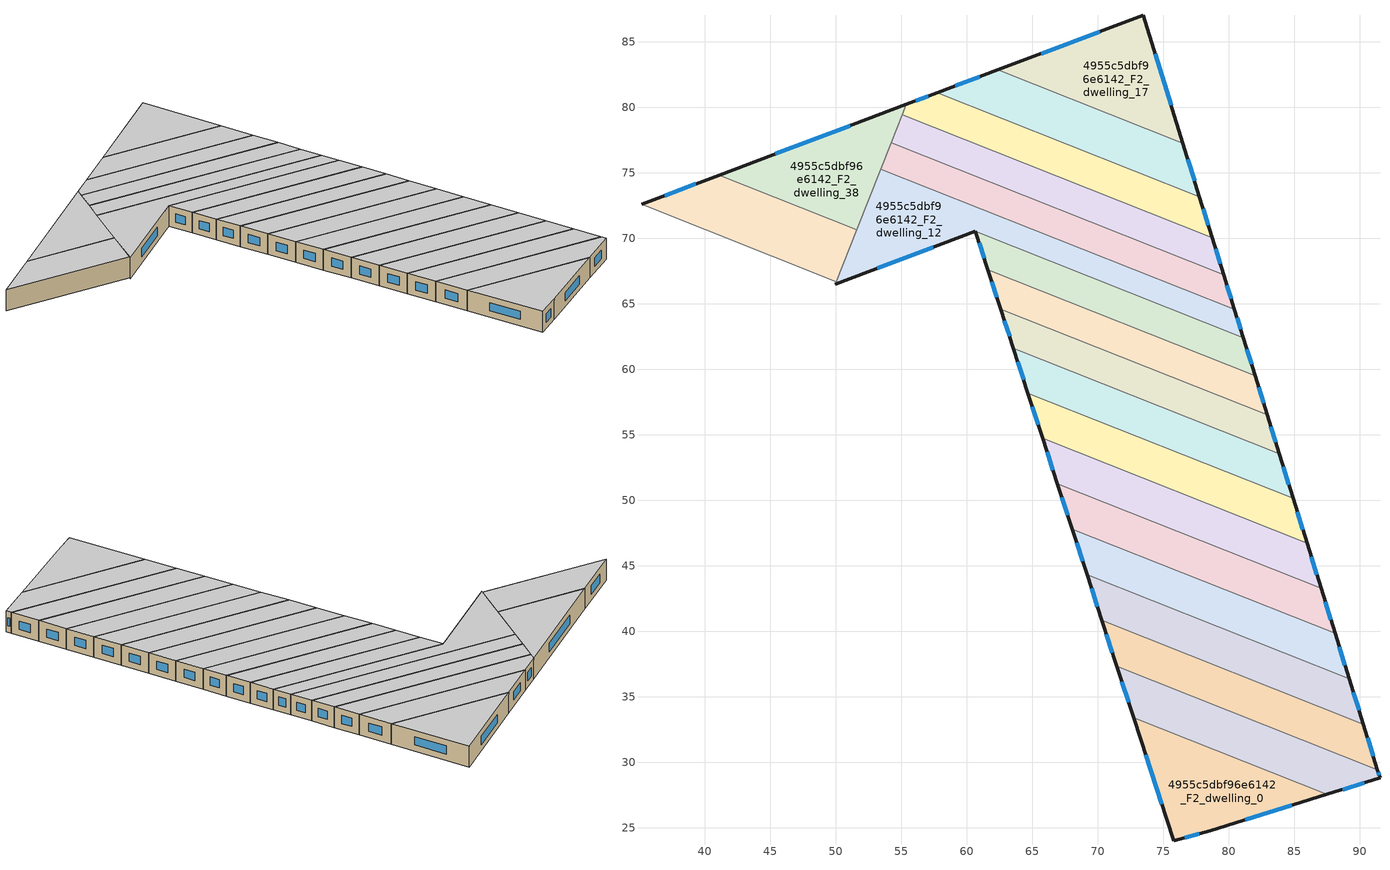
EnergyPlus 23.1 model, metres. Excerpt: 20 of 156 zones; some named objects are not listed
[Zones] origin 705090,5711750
4955c5dbf96e6142_F2_dwelling_0
 floor to 4955c5dbf96e6142_F1_dwelling_0 (EU_floor_Construction): 87.5,27.54 78.59,24.77 75.8,24 72.75,33.39 z6
 wall outside (EU_wall_Construction): 72.75,33.39 75.8,24 78.59,24.77 87.5,27.54 z6:9
 wall to 4955c5dbf96e6142_F2_dwelling_1 (EU_wall_Construction): 87.5,27.54 72.75,33.39 z6:9
 window (EU_Window_Construction): 81.26,25.6 84.83,26.71 / 76.64,24.23 77.76,24.54 / 73.66,30.58 74.89,26.81 z6.9:8.1
 ceiling to 4955c5dbf96e6142_F3_dwelling_0 (EU_floor_Construction): 87.5,27.54 72.75,33.39 75.8,24 78.59,24.77 z9
4955c5dbf96e6142_F2_dwelling_1
 floor to 4955c5dbf96e6142_F1_dwelling_1 (EU_floor_Construction): 91.36,29.43 91.55,28.8 87.5,27.54 72.75,33.39 71.47,37.32 z6
 wall outside (EU_wall_Construction): 71.47,37.32 72.75,33.39 / 87.5,27.54 91.55,28.8 91.36,29.43 z6:9
 wall to 4955c5dbf96e6142_F2_dwelling_2 (EU_wall_Construction): 91.36,29.43 71.47,37.32 z6:9
 window (EU_Window_Construction): 71.85,36.15 72.36,34.57 / 91.5,28.99 91.42,29.24 / 88.71,27.92 90.34,28.42 z6.9:8.1
 ceiling to 4955c5dbf96e6142_F3_dwelling_1 (EU_floor_Construction): 91.55,28.8 91.36,29.43 71.47,37.32 72.75,33.39 87.5,27.54 z9
4955c5dbf96e6142_F2_dwelling_10
 floor to 4955c5dbf96e6142_F1_dwelling_10 (EU_floor_Construction): 82.02,59.51 82.95,56.51 62.59,64.58 61.61,67.6 z6
 wall outside (EU_wall_Construction): 82.95,56.51 82.02,59.51 / 61.61,67.6 62.59,64.58 z6:9
 wall to 4955c5dbf96e6142_F2_dwelling_11 (EU_wall_Construction): 82.02,59.51 61.61,67.6 z6:9
 wall to 4955c5dbf96e6142_F2_dwelling_9 (EU_wall_Construction): 62.59,64.58 82.95,56.51 z6:9
 window (EU_Window_Construction): 82.67,57.41 82.3,58.61 / 61.91,66.7 62.3,65.49 z6.9:8.1
 ceiling to 4955c5dbf96e6142_F3_dwelling_10 (EU_floor_Construction): 82.95,56.51 82.02,59.51 61.61,67.6 62.59,64.58 z9
4955c5dbf96e6142_F2_dwelling_11
 floor to 4955c5dbf96e6142_F1_dwelling_11 (EU_floor_Construction): 81.12,62.41 82.02,59.51 61.61,67.6 60.66,70.53 z6
 wall outside (EU_wall_Construction): 82.02,59.51 81.12,62.41 / 60.66,70.53 61.61,67.6 z6:9
 wall to 4955c5dbf96e6142_F2_dwelling_12 (EU_wall_Construction): 81.12,62.41 60.66,70.53 z6:9
 window (EU_Window_Construction): 81.75,60.38 81.39,61.54 / 60.94,69.65 61.33,68.47 z6.9:8.1
 ceiling to 4955c5dbf96e6142_F3_dwelling_11 (EU_floor_Construction): 82.02,59.51 81.12,62.41 60.66,70.53 61.61,67.6 z9
4955c5dbf96e6142_F2_dwelling_12
 floor to 4955c5dbf96e6142_F1_dwelling_12 (EU_floor_Construction): 80.44,64.58 81.12,62.41 60.66,70.53 49.96,66.5 53.44,75.29 z6
 wall outside (EU_wall_Construction): 81.12,62.41 80.44,64.58 / 49.96,66.5 60.66,70.53 z6:9
 wall to 4955c5dbf96e6142_F2_dwelling_13 (EU_wall_Construction): 80.44,64.58 53.44,75.29 z6:9
 wall to 4955c5dbf96e6142_F2_dwelling_38 (EU_wall_Construction): 53.44,75.29 51.61,70.66 z6:9
 wall to 4955c5dbf96e6142_F2_dwelling_36 (EU_wall_Construction): 50.04,66.7 49.96,66.5 z6:9
 wall to 4955c5dbf96e6142_F2_dwelling_37 (EU_wall_Construction): 51.61,70.66 50.04,66.7 z6:9
 window (EU_Window_Construction): 80.91,63.06 80.65,63.93 / 53.16,67.71 57.46,69.32 z6.9:8.1
 ceiling to 4955c5dbf96e6142_F3_dwelling_12 (EU_floor_Construction): 81.12,62.41 80.44,64.58 53.44,75.29 49.96,66.5 60.66,70.53 z9
4955c5dbf96e6142_F2_dwelling_13
 floor to 4955c5dbf96e6142_F1_dwelling_13 (EU_floor_Construction): 79.62,67.22 80.44,64.58 53.44,75.29 54.24,77.29 z6
 wall outside (EU_wall_Construction): 80.44,64.58 79.62,67.22 z6:9
 wall to 4955c5dbf96e6142_F2_dwelling_14 (EU_wall_Construction): 79.62,67.22 54.24,77.29 z6:9
 wall to 4955c5dbf96e6142_F2_dwelling_38 (EU_wall_Construction): 54.24,77.29 53.44,75.29 z6:9
 window (EU_Window_Construction): 80.2,65.37 79.87,66.43 z6.9:8.1
 ceiling to 4955c5dbf96e6142_F3_dwelling_13 (EU_floor_Construction): 80.44,64.58 79.62,67.22 54.24,77.29 53.44,75.29 z9
4955c5dbf96e6142_F2_dwelling_14
 floor to 4955c5dbf96e6142_F1_dwelling_14 (EU_floor_Construction): 78.74,70.05 79.62,67.22 54.24,77.29 55.09,79.43 z6
 wall outside (EU_wall_Construction): 79.62,67.22 78.74,70.05 z6:9
 wall to 4955c5dbf96e6142_F2_dwelling_15 (EU_wall_Construction): 78.74,70.05 55.09,79.43 z6:9
 wall to 4955c5dbf96e6142_F2_dwelling_38 (EU_wall_Construction): 55.09,79.43 54.24,77.29 z6:9
 window (EU_Window_Construction): 79.36,68.07 79.01,69.2 z6.9:8.1
 ceiling to 4955c5dbf96e6142_F3_dwelling_14 (EU_floor_Construction): 79.62,67.22 78.74,70.05 55.09,79.43 54.24,77.29 z9
4955c5dbf96e6142_F2_dwelling_15
 floor to 4955c5dbf96e6142_F1_dwelling_15 (EU_floor_Construction): 77.77,73.18 78.74,70.05 55.09,79.43 55.4,80.22 57.77,81.11 z6
 wall outside (EU_wall_Construction): 57.77,81.11 55.4,80.22 / 78.74,70.05 77.77,73.18 z6:9
 wall to 4955c5dbf96e6142_F2_dwelling_16 (EU_wall_Construction): 77.77,73.18 57.77,81.11 z6:9
 wall to 4955c5dbf96e6142_F2_dwelling_38 (EU_wall_Construction): 55.4,80.22 55.09,79.43 z6:9
 window (EU_Window_Construction): 57.06,80.84 56.11,80.49 / 78.45,70.98 78.06,72.24 z6.9:8.1
 ceiling to 4955c5dbf96e6142_F3_dwelling_15 (EU_floor_Construction): 78.74,70.05 77.77,73.18 57.77,81.11 55.4,80.22 55.09,79.43 z9
4955c5dbf96e6142_F2_dwelling_16
 floor to 4955c5dbf96e6142_F1_dwelling_16 (EU_floor_Construction): 76.51,77.24 77.77,73.18 57.77,81.11 62.37,82.85 z6
 wall outside (EU_wall_Construction): 77.77,73.18 76.51,77.24 / 62.37,82.85 57.77,81.11 z6:9
 wall to 4955c5dbf96e6142_F2_dwelling_17 (EU_wall_Construction): 76.51,77.24 62.37,82.85 z6:9
 window (EU_Window_Construction): 77.4,74.39 76.89,76.02 / 60.99,82.33 59.15,81.63 z6.9:8.1
 ceiling to 4955c5dbf96e6142_F3_dwelling_16 (EU_floor_Construction): 77.77,73.18 76.51,77.24 62.37,82.85 57.77,81.11 z9
4955c5dbf96e6142_F2_dwelling_17
 floor to 4955c5dbf96e6142_F1_dwelling_17 (EU_floor_Construction): 73.47,87.04 76.51,77.24 62.37,82.85 z6
 wall outside (EU_wall_Construction): 76.51,77.24 73.47,87.04 62.37,82.85 z6:9
 window (EU_Window_Construction): 75.6,80.17 74.38,84.1 / 70.15,85.78 65.69,84.1 z6.9:8.1
 ceiling to 4955c5dbf96e6142_F3_dwelling_17 (EU_floor_Construction): 76.51,77.24 73.47,87.04 62.37,82.85 z9
4955c5dbf96e6142_F2_dwelling_2
 floor to 4955c5dbf96e6142_F1_dwelling_2 (EU_floor_Construction): 90.28,32.91 91.36,29.43 71.47,37.32 70.33,40.82 z6
 wall outside (EU_wall_Construction): 91.36,29.43 90.28,32.91 / 70.33,40.82 71.47,37.32 z6:9
 wall to 4955c5dbf96e6142_F2_dwelling_3 (EU_wall_Construction): 90.28,32.91 70.33,40.82 z6:9
 window (EU_Window_Construction): 91.03,30.48 90.6,31.87 / 70.67,39.78 71.13,38.37 z6.9:8.1
 ceiling to 4955c5dbf96e6142_F3_dwelling_2 (EU_floor_Construction): 91.36,29.43 90.28,32.91 70.33,40.82 71.47,37.32 z9
4955c5dbf96e6142_F2_dwelling_3
 floor to 4955c5dbf96e6142_F1_dwelling_3 (EU_floor_Construction): 89.2,36.38 90.28,32.91 70.33,40.82 69.19,44.32 z6
 wall outside (EU_wall_Construction): 90.28,32.91 89.2,36.38 / 69.19,44.32 70.33,40.82 z6:9
 wall to 4955c5dbf96e6142_F2_dwelling_4 (EU_wall_Construction): 89.2,36.38 69.19,44.32 z6:9
 window (EU_Window_Construction): 89.95,33.95 89.52,35.34 / 69.53,43.27 69.99,41.87 z6.9:8.1
 ceiling to 4955c5dbf96e6142_F3_dwelling_3 (EU_floor_Construction): 90.28,32.91 89.2,36.38 69.19,44.32 70.33,40.82 z9
4955c5dbf96e6142_F2_dwelling_37
 floor to 4955c5dbf96e6142_F1_dwelling_37 (EU_floor_Construction): 51.61,70.66 50.04,66.7 35.18,72.59 41.1,74.82 z6
 wall outside (EU_wall_Construction): 41.1,74.82 35.18,72.59 z6:9
 wall to 4955c5dbf96e6142_F2_dwelling_36 (EU_wall_Construction): 35.18,72.59 50.04,66.7 z6:9
 wall to 4955c5dbf96e6142_F2_dwelling_38 (EU_wall_Construction): 51.61,70.66 41.1,74.82 z6:9
 window (EU_Window_Construction): 39.33,74.16 36.95,73.26 z6.9:8.1
 ceiling to 4955c5dbf96e6142_F3_dwelling_37 (EU_floor_Construction): 50.04,66.7 51.61,70.66 41.1,74.82 35.18,72.59 z9
4955c5dbf96e6142_F2_dwelling_38
 floor to 4955c5dbf96e6142_F1_dwelling_38 (EU_floor_Construction): 55.4,80.22 51.61,70.66 41.1,74.82 z6
 wall outside (EU_wall_Construction): 55.4,80.22 41.1,74.82 z6:9
 window (EU_Window_Construction): 51.12,78.6 45.38,76.44 z6.9:8.1
 ceiling to 4955c5dbf96e6142_F3_dwelling_38 (EU_floor_Construction): 51.61,70.66 55.4,80.22 41.1,74.82 z9
4955c5dbf96e6142_F2_dwelling_4
 floor to 4955c5dbf96e6142_F1_dwelling_4 (EU_floor_Construction): 88.13,39.84 89.2,36.38 69.19,44.32 68.06,47.8 z6
 wall outside (EU_wall_Construction): 89.2,36.38 88.13,39.84 / 68.06,47.8 69.19,44.32 z6:9
 wall to 4955c5dbf96e6142_F2_dwelling_5 (EU_wall_Construction): 88.13,39.84 68.06,47.8 z6:9
 window (EU_Window_Construction): 88.88,37.42 88.45,38.8 / 68.4,46.76 68.85,45.36 z6.9:8.1
 ceiling to 4955c5dbf96e6142_F3_dwelling_4 (EU_floor_Construction): 89.2,36.38 88.13,39.84 68.06,47.8 69.19,44.32 z9
4955c5dbf96e6142_F2_dwelling_5
 floor to 4955c5dbf96e6142_F1_dwelling_5 (EU_floor_Construction): 87.06,43.29 88.13,39.84 68.06,47.8 66.93,51.27 z6
 wall outside (EU_wall_Construction): 88.13,39.84 87.06,43.29 / 66.93,51.27 68.06,47.8 z6:9
 wall to 4955c5dbf96e6142_F2_dwelling_6 (EU_wall_Construction): 87.06,43.29 66.93,51.27 z6:9
 window (EU_Window_Construction): 87.81,40.87 87.38,42.25 / 67.27,50.23 67.72,48.84 z6.9:8.1
 ceiling to 4955c5dbf96e6142_F3_dwelling_5 (EU_floor_Construction): 88.13,39.84 87.06,43.29 66.93,51.27 68.06,47.8 z9
4955c5dbf96e6142_F2_dwelling_6
 floor to 4955c5dbf96e6142_F1_dwelling_6 (EU_floor_Construction): 85.99,46.72 87.06,43.29 66.93,51.27 65.8,54.73 z6
 wall outside (EU_wall_Construction): 87.06,43.29 85.99,46.72 / 65.8,54.73 66.93,51.27 z6:9
 wall to 4955c5dbf96e6142_F2_dwelling_7 (EU_wall_Construction): 85.99,46.72 65.8,54.73 z6:9
 window (EU_Window_Construction): 86.74,44.32 86.31,45.7 / 66.14,53.69 66.59,52.31 z6.9:8.1
 ceiling to 4955c5dbf96e6142_F3_dwelling_6 (EU_floor_Construction): 87.06,43.29 85.99,46.72 65.8,54.73 66.93,51.27 z9
4955c5dbf96e6142_F2_dwelling_7
 floor to 4955c5dbf96e6142_F1_dwelling_7 (EU_floor_Construction): 84.92,50.15 85.99,46.72 65.8,54.73 64.68,58.18 z6
 wall outside (EU_wall_Construction): 85.99,46.72 84.92,50.15 / 64.68,58.18 65.8,54.73 z6:9
 wall to 4955c5dbf96e6142_F2_dwelling_8 (EU_wall_Construction): 84.92,50.15 64.68,58.18 z6:9
 window (EU_Window_Construction): 85.67,47.75 85.24,49.13 / 65.01,57.15 65.46,55.76 z6.9:8.1
 ceiling to 4955c5dbf96e6142_F3_dwelling_7 (EU_floor_Construction): 85.99,46.72 84.92,50.15 64.68,58.18 65.8,54.73 z9
4955c5dbf96e6142_F2_dwelling_8
 floor to 4955c5dbf96e6142_F1_dwelling_8 (EU_floor_Construction): 83.86,53.56 84.92,50.15 64.68,58.18 63.56,61.62 z6
 wall outside (EU_wall_Construction): 84.92,50.15 83.86,53.56 / 63.56,61.62 64.68,58.18 z6:9
 wall to 4955c5dbf96e6142_F2_dwelling_9 (EU_wall_Construction): 83.86,53.56 63.56,61.62 z6:9
 window (EU_Window_Construction): 84.61,51.17 84.18,52.54 / 63.89,60.59 64.34,59.21 z6.9:8.1
 ceiling to 4955c5dbf96e6142_F3_dwelling_8 (EU_floor_Construction): 84.92,50.15 83.86,53.56 63.56,61.62 64.68,58.18 z9
4955c5dbf96e6142_F2_dwelling_9
 floor to 4955c5dbf96e6142_F1_dwelling_9 (EU_floor_Construction): 82.95,56.51 83.86,53.56 63.56,61.62 62.59,64.58 z6
 wall outside (EU_wall_Construction): 62.59,64.58 63.56,61.62 / 83.86,53.56 82.95,56.51 z6:9
 window (EU_Window_Construction): 62.88,63.69 63.27,62.5 / 83.59,54.45 83.22,55.63 z6.9:8.1
 ceiling to 4955c5dbf96e6142_F3_dwelling_9 (EU_floor_Construction): 83.86,53.56 82.95,56.51 62.59,64.58 63.56,61.62 z9
[Building]
EU S2 Campaign: North Axis=0; Terrain=City; Solar Distribution=FullExterior
[Site:Location]
London: Latitude=51.5; Longitude=-0.5; Time Zone=0; Elevation=25
[SizingPeriod:WeatherFileDays]
AnnualSizingPeriod: Begin Month=1; Begin Day of Month=1; End Month=12; End Day of Month=31; Day of Week for Start Day=Monday; Use Weather File Daylight Saving Period=No; Use Weather File Rain and Snow Indicators=No
[MATERIAL]
EU_InternalMass_Material: Roughness=MediumRough; Thickness=0.1; Conductivity=1; Density=1800; Specific Heat=900; Thermal Absorptance=0.9; Solar Absorptance=0.7; Visible Absorptance=0.7
[MATERIAL:NOMASS] Roughness=MediumRough; Thermal Absorptance=0.9; Solar Absorptance=0.7; Visible Absorptance=0.7
Name | Thermal Resistance
EU_wall_NoMass | 1.04674
EU_floor_NoMass | 2.04616
[WINDOWMATERIAL:SIMPLEGLAZINGSYSTEM]
EU_Window_SimpleGlazing: UFactor=4.25843; Solar Heat Gain Coefficient=0.85; Visible Transmittance=0.85
[CONSTRUCTION]
EU_wall_Construction: EU_wall_NoMass
EU_floor_Construction: EU_floor_NoMass
EU_Window_Construction: EU_Window_SimpleGlazing
EU_InternalMass_Construction: EU_InternalMass_Material
[ZONE] Type=1; Multiplier=1; Ceiling Height=autocalculate; Floor Area=autocalculate; Part of Total Floor Area=Yes
Name | Volume
4955c5dbf96e6142_F2_dwelling_0 | 182.285
4955c5dbf96e6142_F2_dwelling_1 | 182.269
4955c5dbf96e6142_F2_dwelling_10 | 160.585
4955c5dbf96e6142_F2_dwelling_11 | 156.221
4955c5dbf96e6142_F2_dwelling_12 | 255.061
4955c5dbf96e6142_F2_dwelling_13 | 182.22
4955c5dbf96e6142_F2_dwelling_14 | 182.281
4955c5dbf96e6142_F2_dwelling_15 | 182.251
4955c5dbf96e6142_F2_dwelling_16 | 182.292
4955c5dbf96e6142_F2_dwelling_17 | 182.26
4955c5dbf96e6142_F2_dwelling_2 | 182.227
4955c5dbf96e6142_F2_dwelling_3 | 182.314
4955c5dbf96e6142_F2_dwelling_37 | 174.38
4955c5dbf96e6142_F2_dwelling_38 | 174.381
4955c5dbf96e6142_F2_dwelling_4 | 182.254
4955c5dbf96e6142_F2_dwelling_5 | 182.284
4955c5dbf96e6142_F2_dwelling_6 | 182.257
4955c5dbf96e6142_F2_dwelling_7 | 182.317
4955c5dbf96e6142_F2_dwelling_8 | 181.883
4955c5dbf96e6142_F2_dwelling_9 | 157.656
[INTERNALMASS] Construction=EU_InternalMass_Construction
Name | Zone or ZoneList | Surface Area
4955c5dbf96e6142_F2_dwelling_0_EU_InternalMass | 4955c5dbf96e6142_F2_dwelling_0 | 60.7616
4955c5dbf96e6142_F2_dwelling_1_EU_InternalMass | 4955c5dbf96e6142_F2_dwelling_1 | 60.7565
4955c5dbf96e6142_F2_dwelling_2_EU_InternalMass | 4955c5dbf96e6142_F2_dwelling_2 | 60.7424
4955c5dbf96e6142_F2_dwelling_3_EU_InternalMass | 4955c5dbf96e6142_F2_dwelling_3 | 60.7713
4955c5dbf96e6142_F2_dwelling_4_EU_InternalMass | 4955c5dbf96e6142_F2_dwelling_4 | 60.7513
4955c5dbf96e6142_F2_dwelling_5_EU_InternalMass | 4955c5dbf96e6142_F2_dwelling_5 | 60.7615
4955c5dbf96e6142_F2_dwelling_6_EU_InternalMass | 4955c5dbf96e6142_F2_dwelling_6 | 60.7521
4955c5dbf96e6142_F2_dwelling_7_EU_InternalMass | 4955c5dbf96e6142_F2_dwelling_7 | 60.7724
4955c5dbf96e6142_F2_dwelling_8_EU_InternalMass | 4955c5dbf96e6142_F2_dwelling_8 | 60.6278
4955c5dbf96e6142_F2_dwelling_9_EU_InternalMass | 4955c5dbf96e6142_F2_dwelling_9 | 52.5509
4955c5dbf96e6142_F2_dwelling_10_EU_InternalMass | 4955c5dbf96e6142_F2_dwelling_10 | 53.5293
4955c5dbf96e6142_F2_dwelling_11_EU_InternalMass | 4955c5dbf96e6142_F2_dwelling_11 | 52.0734
4955c5dbf96e6142_F2_dwelling_12_EU_InternalMass | 4955c5dbf96e6142_F2_dwelling_12 | 85.017
4955c5dbf96e6142_F2_dwelling_13_EU_InternalMass | 4955c5dbf96e6142_F2_dwelling_13 | 60.7398
4955c5dbf96e6142_F2_dwelling_14_EU_InternalMass | 4955c5dbf96e6142_F2_dwelling_14 | 60.7606
4955c5dbf96e6142_F2_dwelling_15_EU_InternalMass | 4955c5dbf96e6142_F2_dwelling_15 | 60.75
4955c5dbf96e6142_F2_dwelling_16_EU_InternalMass | 4955c5dbf96e6142_F2_dwelling_16 | 60.7642
4955c5dbf96e6142_F2_dwelling_17_EU_InternalMass | 4955c5dbf96e6142_F2_dwelling_17 | 60.7531
4955c5dbf96e6142_F2_dwelling_37_EU_InternalMass | 4955c5dbf96e6142_F2_dwelling_37 | 58.1267
4955c5dbf96e6142_F2_dwelling_38_EU_InternalMass | 4955c5dbf96e6142_F2_dwelling_38 | 58.1273
[OTHEREQUIPMENT] Fuel Type=Electricity; Design Level Calculation Method=Watts/Area; Power per Zone Floor Area=1; Fraction Latent=0; Fraction Radiant=0; Fraction Lost=0; Carbon Dioxide Generation Rate=0; EndUse Subcategory=EU_Step8_InternalGains
Name | Zone or ZoneList or Space or SpaceList | Schedule
EU_Step8_InternalGain_4955c5dbf96e6142_F2_dwelling_0_f000 | 4955c5dbf96e6142_F2_dwelling_0 | EU_Step8_GainSchedule_4955c5dbf96e6142_F2_dwelling_0_f000
EU_Step8_InternalGain_4955c5dbf96e6142_F2_dwelling_1_f000 | 4955c5dbf96e6142_F2_dwelling_1 | EU_Step8_GainSchedule_4955c5dbf96e6142_F2_dwelling_1_f000
EU_Step8_InternalGain_4955c5dbf96e6142_F2_dwelling_2_f000 | 4955c5dbf96e6142_F2_dwelling_2 | EU_Step8_GainSchedule_4955c5dbf96e6142_F2_dwelling_2_f000
EU_Step8_InternalGain_4955c5dbf96e6142_F2_dwelling_3_f000 | 4955c5dbf96e6142_F2_dwelling_3 | EU_Step8_GainSchedule_4955c5dbf96e6142_F2_dwelling_3_f000
EU_Step8_InternalGain_4955c5dbf96e6142_F2_dwelling_4_f000 | 4955c5dbf96e6142_F2_dwelling_4 | EU_Step8_GainSchedule_4955c5dbf96e6142_F2_dwelling_4_f000
EU_Step8_InternalGain_4955c5dbf96e6142_F2_dwelling_5_f000 | 4955c5dbf96e6142_F2_dwelling_5 | EU_Step8_GainSchedule_4955c5dbf96e6142_F2_dwelling_5_f000
EU_Step8_InternalGain_4955c5dbf96e6142_F2_dwelling_6_f000 | 4955c5dbf96e6142_F2_dwelling_6 | EU_Step8_GainSchedule_4955c5dbf96e6142_F2_dwelling_6_f000
EU_Step8_InternalGain_4955c5dbf96e6142_F2_dwelling_7_f000 | 4955c5dbf96e6142_F2_dwelling_7 | EU_Step8_GainSchedule_4955c5dbf96e6142_F2_dwelling_7_f000
EU_Step8_InternalGain_4955c5dbf96e6142_F2_dwelling_8_f000 | 4955c5dbf96e6142_F2_dwelling_8 | EU_Step8_GainSchedule_4955c5dbf96e6142_F2_dwelling_8_f000
EU_Step8_InternalGain_4955c5dbf96e6142_F2_dwelling_9_f000 | 4955c5dbf96e6142_F2_dwelling_9 | EU_Step8_GainSchedule_4955c5dbf96e6142_F2_dwelling_9_f000
EU_Step8_InternalGain_4955c5dbf96e6142_F2_dwelling_10_f000 | 4955c5dbf96e6142_F2_dwelling_10 | EU_Step8_GainSchedule_4955c5dbf96e6142_F2_dwelling_10_f000
EU_Step8_InternalGain_4955c5dbf96e6142_F2_dwelling_11_f000 | 4955c5dbf96e6142_F2_dwelling_11 | EU_Step8_GainSchedule_4955c5dbf96e6142_F2_dwelling_11_f000
EU_Step8_InternalGain_4955c5dbf96e6142_F2_dwelling_12_f000 | 4955c5dbf96e6142_F2_dwelling_12 | EU_Step8_GainSchedule_4955c5dbf96e6142_F2_dwelling_12_f000
EU_Step8_InternalGain_4955c5dbf96e6142_F2_dwelling_13_f000 | 4955c5dbf96e6142_F2_dwelling_13 | EU_Step8_GainSchedule_4955c5dbf96e6142_F2_dwelling_13_f000
EU_Step8_InternalGain_4955c5dbf96e6142_F2_dwelling_14_f000 | 4955c5dbf96e6142_F2_dwelling_14 | EU_Step8_GainSchedule_4955c5dbf96e6142_F2_dwelling_14_f000
EU_Step8_InternalGain_4955c5dbf96e6142_F2_dwelling_15_f000 | 4955c5dbf96e6142_F2_dwelling_15 | EU_Step8_GainSchedule_4955c5dbf96e6142_F2_dwelling_15_f000
EU_Step8_InternalGain_4955c5dbf96e6142_F2_dwelling_16_f000 | 4955c5dbf96e6142_F2_dwelling_16 | EU_Step8_GainSchedule_4955c5dbf96e6142_F2_dwelling_16_f000
EU_Step8_InternalGain_4955c5dbf96e6142_F2_dwelling_17_f000 | 4955c5dbf96e6142_F2_dwelling_17 | EU_Step8_GainSchedule_4955c5dbf96e6142_F2_dwelling_17_f000
EU_Step8_InternalGain_4955c5dbf96e6142_F2_dwelling_37_f000 | 4955c5dbf96e6142_F2_dwelling_37 | EU_Step8_GainSchedule_4955c5dbf96e6142_F2_dwelling_37_f000
EU_Step8_InternalGain_4955c5dbf96e6142_F2_dwelling_38_f000 | 4955c5dbf96e6142_F2_dwelling_38 | EU_Step8_GainSchedule_4955c5dbf96e6142_F2_dwelling_38_f000
[ZONEVENTILATION:DESIGNFLOWRATE] Schedule=EU_AlwaysOn; Design Flow Rate Calculation Method=AirChanges/Hour; Air Changes per Hour=0.488719; Ventilation Type=Natural; Fan Pressure Rise=0; Fan Total Efficiency=1; Constant Term Coefficient=1; Temperature Term Coefficient=0; Velocity Term Coefficient=0; Velocity Squared Term Coefficient=0; Minimum Indoor Temperature=-100; Maximum Indoor Temperature=100; Delta Temperature=-100; Minimum Outdoor Temperature=-100; Maximum Outdoor Temperature=100; Maximum Wind Speed=40
Name | Zone or ZoneList or Space or SpaceList
EU_ConstantAir_4955c5dbf96e6142_F2_dwelling_0 | 4955c5dbf96e6142_F2_dwelling_0
EU_ConstantAir_4955c5dbf96e6142_F2_dwelling_1 | 4955c5dbf96e6142_F2_dwelling_1
EU_ConstantAir_4955c5dbf96e6142_F2_dwelling_2 | 4955c5dbf96e6142_F2_dwelling_2
EU_ConstantAir_4955c5dbf96e6142_F2_dwelling_3 | 4955c5dbf96e6142_F2_dwelling_3
EU_ConstantAir_4955c5dbf96e6142_F2_dwelling_4 | 4955c5dbf96e6142_F2_dwelling_4
EU_ConstantAir_4955c5dbf96e6142_F2_dwelling_5 | 4955c5dbf96e6142_F2_dwelling_5
EU_ConstantAir_4955c5dbf96e6142_F2_dwelling_6 | 4955c5dbf96e6142_F2_dwelling_6
EU_ConstantAir_4955c5dbf96e6142_F2_dwelling_7 | 4955c5dbf96e6142_F2_dwelling_7
EU_ConstantAir_4955c5dbf96e6142_F2_dwelling_8 | 4955c5dbf96e6142_F2_dwelling_8
EU_ConstantAir_4955c5dbf96e6142_F2_dwelling_9 | 4955c5dbf96e6142_F2_dwelling_9
EU_ConstantAir_4955c5dbf96e6142_F2_dwelling_10 | 4955c5dbf96e6142_F2_dwelling_10
EU_ConstantAir_4955c5dbf96e6142_F2_dwelling_11 | 4955c5dbf96e6142_F2_dwelling_11
EU_ConstantAir_4955c5dbf96e6142_F2_dwelling_12 | 4955c5dbf96e6142_F2_dwelling_12
EU_ConstantAir_4955c5dbf96e6142_F2_dwelling_13 | 4955c5dbf96e6142_F2_dwelling_13
EU_ConstantAir_4955c5dbf96e6142_F2_dwelling_14 | 4955c5dbf96e6142_F2_dwelling_14
EU_ConstantAir_4955c5dbf96e6142_F2_dwelling_15 | 4955c5dbf96e6142_F2_dwelling_15
EU_ConstantAir_4955c5dbf96e6142_F2_dwelling_16 | 4955c5dbf96e6142_F2_dwelling_16
EU_ConstantAir_4955c5dbf96e6142_F2_dwelling_17 | 4955c5dbf96e6142_F2_dwelling_17
EU_ConstantAir_4955c5dbf96e6142_F2_dwelling_37 | 4955c5dbf96e6142_F2_dwelling_37
EU_ConstantAir_4955c5dbf96e6142_F2_dwelling_38 | 4955c5dbf96e6142_F2_dwelling_38
[HVACTEMPLATE:ZONE:IDEALLOADSAIRSYSTEM] System Availability Schedule=EU_AlwaysOn; Maximum Heating Supply Air Temperature=50; Minimum Cooling Supply Air Temperature=13; Maximum Heating Supply Air Humidity Ratio=0.0156; Minimum Cooling Supply Air Humidity Ratio=0.0077; Heating Limit=NoLimit; Cooling Limit=NoLimit; Heating Availability Schedule=EU_AlwaysOn; Cooling Availability Schedule=EU_CoolingOff; Dehumidification Control Type=ConstantSensibleHeatRatio; Cooling Sensible Heat Ratio=0.7; Dehumidification Setpoint=60; Humidification Control Type=None; Humidification Setpoint=30; Outdoor Air Method=None; Outdoor Air Flow Rate per Person=0.00944; Outdoor Air Flow Rate per Zone Floor Area=0; Outdoor Air Flow Rate per Zone=0; Demand Controlled Ventilation Type=None; Outdoor Air Economizer Type=NoEconomizer; Heat Recovery Type=None; Sensible Heat Recovery Effectiveness=0.7; Latent Heat Recovery Effectiveness=0.65
Name | Template Thermostat
4955c5dbf96e6142_F2_dwelling_0 | EU_HeatOnly_4955c5dbf96e6142_F2_dwelling_0
4955c5dbf96e6142_F2_dwelling_1 | EU_HeatOnly_4955c5dbf96e6142_F2_dwelling_1
4955c5dbf96e6142_F2_dwelling_2 | EU_HeatOnly_4955c5dbf96e6142_F2_dwelling_2
4955c5dbf96e6142_F2_dwelling_3 | EU_HeatOnly_4955c5dbf96e6142_F2_dwelling_3
4955c5dbf96e6142_F2_dwelling_4 | EU_HeatOnly_4955c5dbf96e6142_F2_dwelling_4
4955c5dbf96e6142_F2_dwelling_5 | EU_HeatOnly_4955c5dbf96e6142_F2_dwelling_5
4955c5dbf96e6142_F2_dwelling_6 | EU_HeatOnly_4955c5dbf96e6142_F2_dwelling_6
4955c5dbf96e6142_F2_dwelling_7 | EU_HeatOnly_4955c5dbf96e6142_F2_dwelling_7
4955c5dbf96e6142_F2_dwelling_8 | EU_HeatOnly_4955c5dbf96e6142_F2_dwelling_8
4955c5dbf96e6142_F2_dwelling_9 | EU_HeatOnly_4955c5dbf96e6142_F2_dwelling_9
4955c5dbf96e6142_F2_dwelling_10 | EU_HeatOnly_4955c5dbf96e6142_F2_dwelling_10
4955c5dbf96e6142_F2_dwelling_11 | EU_HeatOnly_4955c5dbf96e6142_F2_dwelling_11
4955c5dbf96e6142_F2_dwelling_12 | EU_HeatOnly_4955c5dbf96e6142_F2_dwelling_12
4955c5dbf96e6142_F2_dwelling_13 | EU_HeatOnly_4955c5dbf96e6142_F2_dwelling_13
4955c5dbf96e6142_F2_dwelling_14 | EU_HeatOnly_4955c5dbf96e6142_F2_dwelling_14
4955c5dbf96e6142_F2_dwelling_15 | EU_HeatOnly_4955c5dbf96e6142_F2_dwelling_15
4955c5dbf96e6142_F2_dwelling_16 | EU_HeatOnly_4955c5dbf96e6142_F2_dwelling_16
4955c5dbf96e6142_F2_dwelling_17 | EU_HeatOnly_4955c5dbf96e6142_F2_dwelling_17
4955c5dbf96e6142_F2_dwelling_37 | EU_HeatOnly_4955c5dbf96e6142_F2_dwelling_37
4955c5dbf96e6142_F2_dwelling_38 | EU_HeatOnly_4955c5dbf96e6142_F2_dwelling_38
[SIZING:ZONE] Zone Cooling Design Supply Air Temperature Input Method=SupplyAirTemperature; Zone Cooling Design Supply Air Temperature=13; Zone Heating Design Supply Air Temperature Input Method=SupplyAirTemperature; Zone Heating Design Supply Air Temperature=50; Zone Cooling Design Supply Air Humidity Ratio=0.008; Zone Heating Design Supply Air Humidity Ratio=0.008; Cooling Design Air Flow Method=DesignDay; Cooling Design Air Flow Rate=0; Cooling Minimum Air Flow per Zone Floor Area=0.000762; Cooling Minimum Air Flow=0; Cooling Minimum Air Flow Fraction=0.2; Heating Design Air Flow Method=DesignDay; Heating Design Air Flow Rate=0; Heating Maximum Air Flow per Zone Floor Area=0.002032; Heating Maximum Air Flow=0.141576; Heating Maximum Air Flow Fraction=0.3; Account for Dedicated Outdoor Air System=No; Dedicated Outdoor Air System Control Strategy=NeutralSupplyAir; Dedicated Outdoor Air Low Setpoint Temperature for Design=autosize; Dedicated Outdoor Air High Setpoint Temperature for Design=autosize; Zone Load Sizing Method=Sensible Load Only No Latent Load; Zone Latent Cooling Design Supply Air Humidity Ratio Input Method=HumidityRatioDifference; Zone Cooling Design Supply Air Humidity Ratio Difference=0.005; Zone Latent Heating Design Supply Air Humidity Ratio Input Method=HumidityRatioDifference; Zone Humidification Design Supply Air Humidity Ratio Difference=0.005
4955c5dbf96e6142_F2_dwelling_0; 4955c5dbf96e6142_F2_dwelling_1; 4955c5dbf96e6142_F2_dwelling_2; 4955c5dbf96e6142_F2_dwelling_3; 4955c5dbf96e6142_F2_dwelling_4; 4955c5dbf96e6142_F2_dwelling_5; 4955c5dbf96e6142_F2_dwelling_6; 4955c5dbf96e6142_F2_dwelling_7; 4955c5dbf96e6142_F2_dwelling_8; 4955c5dbf96e6142_F2_dwelling_9; 4955c5dbf96e6142_F2_dwelling_10; 4955c5dbf96e6142_F2_dwelling_11; 4955c5dbf96e6142_F2_dwelling_12; 4955c5dbf96e6142_F2_dwelling_13; 4955c5dbf96e6142_F2_dwelling_14; 4955c5dbf96e6142_F2_dwelling_15; 4955c5dbf96e6142_F2_dwelling_16; 4955c5dbf96e6142_F2_dwelling_17; 4955c5dbf96e6142_F2_dwelling_37; 4955c5dbf96e6142_F2_dwelling_38
[SCHEDULE:CONSTANT]
Name | Hourly Value
EU_AlwaysOn | 1
EU_CoolingOff | 0
[SCHEDULE:FILE] Column Number=1; Rows to Skip at Top=0; Number of Hours of Data=8760; Column Separator=Comma; Interpolate to Timestep=No; Minutes per Item=60; Adjust Schedule for Daylight Savings=Yes
Name | File
EU_Step8_GainSchedule_4955c5dbf96e6142_F2_dwelling_0_f000 | ../../schedules/4955c5dbf96e6142/4955c5dbf96e6142_F2_dwelling_0_f000_gain.csv
EU_Step8_GainSchedule_4955c5dbf96e6142_F2_dwelling_1_f000 | ../../schedules/4955c5dbf96e6142/4955c5dbf96e6142_F2_dwelling_1_f000_gain.csv
EU_Step8_GainSchedule_4955c5dbf96e6142_F2_dwelling_2_f000 | ../../schedules/4955c5dbf96e6142/4955c5dbf96e6142_F2_dwelling_2_f000_gain.csv
EU_Step8_GainSchedule_4955c5dbf96e6142_F2_dwelling_3_f000 | ../../schedules/4955c5dbf96e6142/4955c5dbf96e6142_F2_dwelling_3_f000_gain.csv
EU_Step8_GainSchedule_4955c5dbf96e6142_F2_dwelling_4_f000 | ../../schedules/4955c5dbf96e6142/4955c5dbf96e6142_F2_dwelling_4_f000_gain.csv
EU_Step8_GainSchedule_4955c5dbf96e6142_F2_dwelling_5_f000 | ../../schedules/4955c5dbf96e6142/4955c5dbf96e6142_F2_dwelling_5_f000_gain.csv
EU_Step8_GainSchedule_4955c5dbf96e6142_F2_dwelling_6_f000 | ../../schedules/4955c5dbf96e6142/4955c5dbf96e6142_F2_dwelling_6_f000_gain.csv
EU_Step8_GainSchedule_4955c5dbf96e6142_F2_dwelling_7_f000 | ../../schedules/4955c5dbf96e6142/4955c5dbf96e6142_F2_dwelling_7_f000_gain.csv
EU_Step8_GainSchedule_4955c5dbf96e6142_F2_dwelling_8_f000 | ../../schedules/4955c5dbf96e6142/4955c5dbf96e6142_F2_dwelling_8_f000_gain.csv
EU_Step8_GainSchedule_4955c5dbf96e6142_F2_dwelling_9_f000 | ../../schedules/4955c5dbf96e6142/4955c5dbf96e6142_F2_dwelling_9_f000_gain.csv
EU_Step8_GainSchedule_4955c5dbf96e6142_F2_dwelling_10_f000 | ../../schedules/4955c5dbf96e6142/4955c5dbf96e6142_F2_dwelling_10_f000_gain.csv
EU_Step8_GainSchedule_4955c5dbf96e6142_F2_dwelling_11_f000 | ../../schedules/4955c5dbf96e6142/4955c5dbf96e6142_F2_dwelling_11_f000_gain.csv
EU_Step8_GainSchedule_4955c5dbf96e6142_F2_dwelling_12_f000 | ../../schedules/4955c5dbf96e6142/4955c5dbf96e6142_F2_dwelling_12_f000_gain.csv
EU_Step8_GainSchedule_4955c5dbf96e6142_F2_dwelling_13_f000 | ../../schedules/4955c5dbf96e6142/4955c5dbf96e6142_F2_dwelling_13_f000_gain.csv
EU_Step8_GainSchedule_4955c5dbf96e6142_F2_dwelling_14_f000 | ../../schedules/4955c5dbf96e6142/4955c5dbf96e6142_F2_dwelling_14_f000_gain.csv
EU_Step8_GainSchedule_4955c5dbf96e6142_F2_dwelling_15_f000 | ../../schedules/4955c5dbf96e6142/4955c5dbf96e6142_F2_dwelling_15_f000_gain.csv
EU_Step8_GainSchedule_4955c5dbf96e6142_F2_dwelling_16_f000 | ../../schedules/4955c5dbf96e6142/4955c5dbf96e6142_F2_dwelling_16_f000_gain.csv
EU_Step8_GainSchedule_4955c5dbf96e6142_F2_dwelling_17_f000 | ../../schedules/4955c5dbf96e6142/4955c5dbf96e6142_F2_dwelling_17_f000_gain.csv
EU_Step8_GainSchedule_4955c5dbf96e6142_F2_dwelling_37_f000 | ../../schedules/4955c5dbf96e6142/4955c5dbf96e6142_F2_dwelling_37_f000_gain.csv
EU_Step8_GainSchedule_4955c5dbf96e6142_F2_dwelling_38_f000 | ../../schedules/4955c5dbf96e6142/4955c5dbf96e6142_F2_dwelling_38_f000_gain.csv
